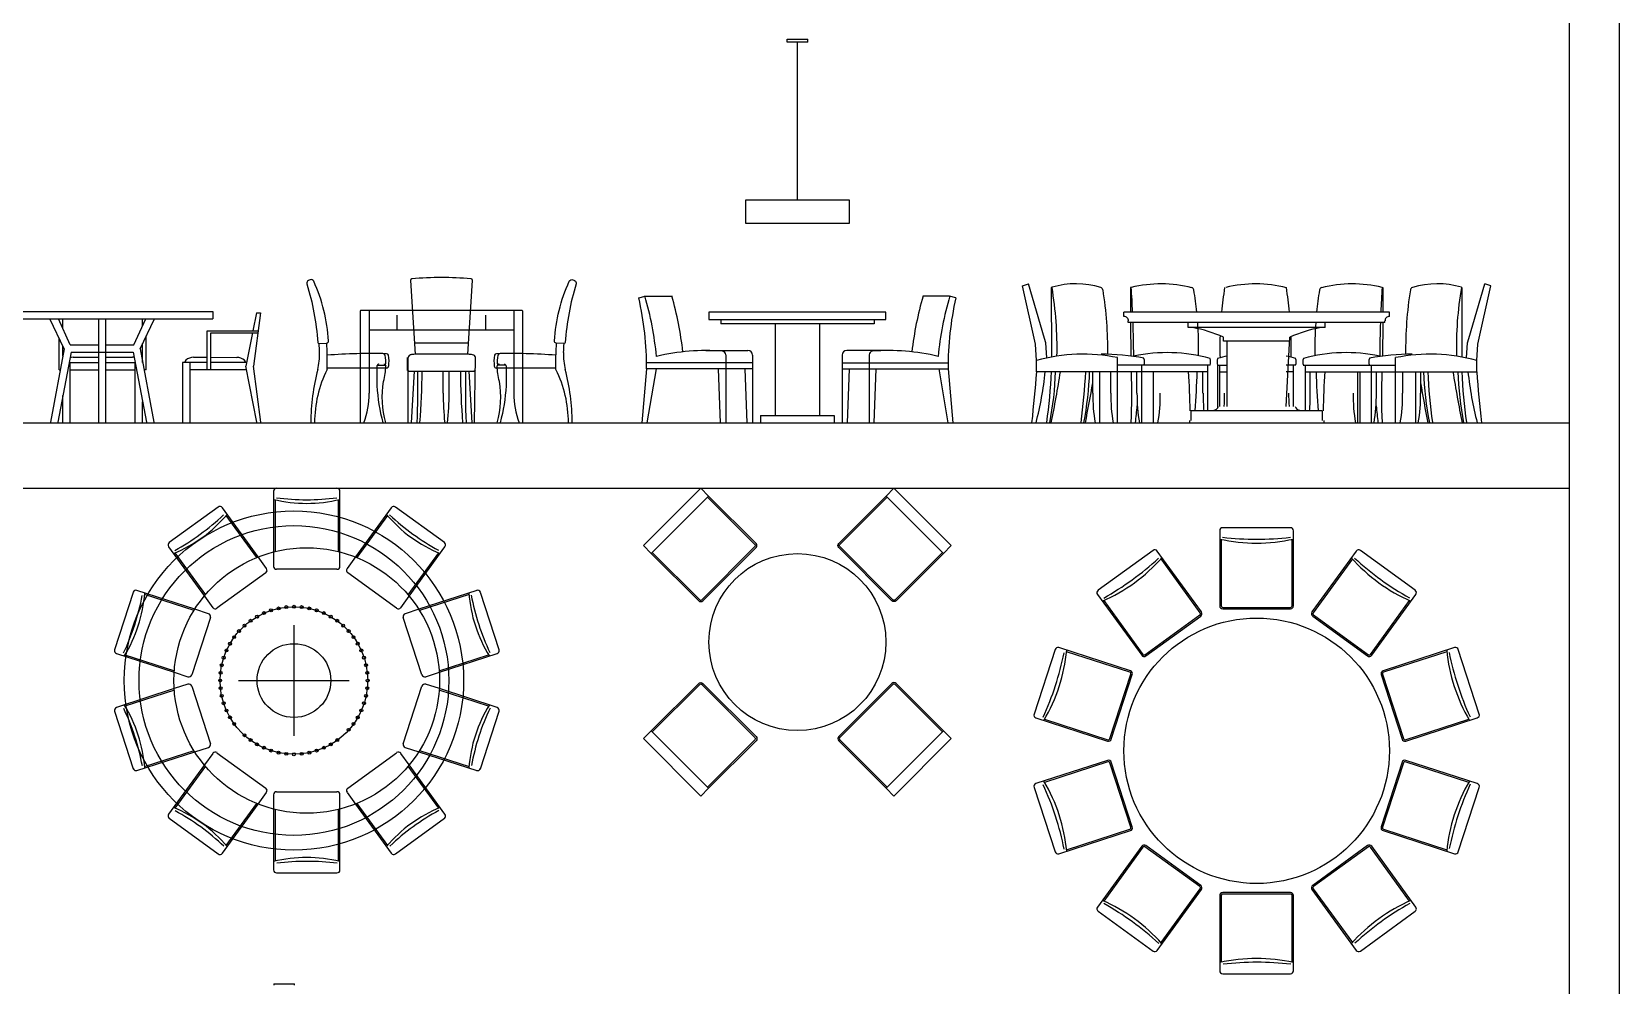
# Model space of a CAD drawing. Header units: inches. Extents: x 5.3 to 47.8, y 15.8 to 40.6.
# Drawn here: x 37.05 to 47.81, y 22.27 to 28.73 of the extents above; entities that cross this region are included whole.
import ezdxf

# ---------------------------------------------------------------- set-up
doc = ezdxf.new("R2010")
doc.units = ezdxf.units.IN
doc.header["$MEASUREMENT"] = 0
for name, color, linetype in [('02', 2, 'Continuous'), ('1', 1, 'Continuous'), ('4', 4, 'Continuous'), ('kadrbm', 4, 'Continuous')]:
    doc.layers.add(name, color=color, linetype=linetype)

# ---------------------------------------------------------------- blocks, each defined once
blk = doc.blocks.new('kadrbm')
at = {"layer": 'kadrbm', "color": 4}
blk.add_lwpolyline([(0, 0), (0, 24.797), (21, 24.797), (21, 0), (0, 0)], close=True, dxfattribs=at)
blk.add_lwpolyline([(20.663, 0.326), (20.663, 24.46), (0.337, 24.46), (0.337, 0.326), (20.663, 0.326)], dxfattribs=at)

msp = doc.modelspace()

# ---------------------------------------------------------------- linework, layer by layer
at = {"layer": '02'}
for p, q in [((38.311, 25.507), (37.979, 25.266)), ((39.844, 25.266), (39.512, 25.507)), ((38.581, 25.169), (38.339, 25.502)), ((39.484, 25.502), (39.242, 25.169)), ((37.975, 25.238), (38.217, 24.904)), ((39.606, 24.904), (39.848, 25.238)), ((37.735, 24.929), (37.608, 24.539)), ((38.152, 24.815), (37.76, 24.942)), ((40.063, 24.942), (39.671, 24.815)), ((40.215, 24.539), (40.088, 24.929)), ((37.621, 24.514), (38.013, 24.387)), ((39.81, 24.387), (40.202, 24.514)), ((38.013, 24.276), (37.621, 24.149)), ((40.202, 24.149), (39.81, 24.276)), ((37.608, 24.123), (37.735, 23.733)), ((40.088, 23.733), (40.215, 24.123)), ((37.76, 23.721), (38.152, 23.848)), ((39.671, 23.848), (40.063, 23.721)), ((38.217, 23.759), (37.975, 23.425)), ((39.848, 23.425), (39.606, 23.759)), ((38.339, 23.16), (38.581, 23.494)), ((38.686, 23.557), (38.686, 23.047)), ((39.136, 23.047), (39.136, 23.557)), ((39.242, 23.494), (39.484, 23.16)), ((37.979, 23.397), (38.311, 23.156)), ((39.512, 23.156), (39.844, 23.397)), ((38.706, 23.027), (39.116, 23.027))]:
    msp.add_line(p, q, dxfattribs=at)
for points in [[(41.635, 25.582), (41.582, 25.635), (41.193, 25.246), (41.246, 25.193)], [(42.838, 25.582), (42.891, 25.635), (43.28, 25.246), (43.227, 25.193)], [(41.635, 23.601), (41.582, 23.548), (41.193, 23.937), (41.246, 23.99)], [(42.838, 23.601), (42.891, 23.548), (43.28, 23.937), (43.227, 23.99)]]:
    msp.add_lwpolyline(points, close=True, dxfattribs=at)
for points in [[(41.246, 25.193), (41.568, 24.872, 0.414214), (41.596, 24.872), (41.957, 25.232, 0.414214), (41.957, 25.261), (41.635, 25.582)], [(43.227, 25.193), (42.906, 24.872, -0.414214), (42.877, 24.872), (42.517, 25.232, -0.414214), (42.517, 25.261), (42.838, 25.582)], [(41.246, 23.99), (41.568, 24.312, -0.414214), (41.596, 24.312), (41.957, 23.951, -0.414214), (41.957, 23.923), (41.635, 23.601)], [(43.227, 23.99), (42.906, 24.312, 0.414214), (42.877, 24.312), (42.517, 23.951, 0.414214), (42.517, 23.923), (42.838, 23.601)]]:
    msp.add_lwpolyline(points, format="xyb", dxfattribs=at)
for points in [[(45.6, 24.837), (45.6, 25.347, 0.414214), (45.58, 25.367), (45.12, 25.367, 0.414214), (45.1, 25.347), (45.1, 24.837, 0.414214), (45.12, 24.817), (45.58, 24.817, 0.414214)], [(44.976, 24.796), (44.676, 25.209, 0.414214), (44.648, 25.213), (44.276, 24.943, 0.414214), (44.271, 24.915), (44.571, 24.502, 0.414214), (44.599, 24.498), (44.971, 24.768, 0.414214)], [(46.13, 24.502), (46.429, 24.915, 0.414214), (46.425, 24.943), (46.053, 25.213, 0.414214), (46.025, 25.209), (45.725, 24.796, 0.414214), (45.73, 24.768), (46.102, 24.498, 0.414214)], [(44.494, 24.396), (44.009, 24.554, 0.414214), (43.984, 24.541), (43.841, 24.103, 0.414214), (43.854, 24.078), (44.339, 23.921, 0.414214), (44.365, 23.934), (44.507, 24.371, 0.414214)], [(46.361, 23.921), (46.846, 24.078, 0.414214), (46.859, 24.103), (46.717, 24.541, 0.414214), (46.692, 24.554), (46.207, 24.396, 0.414214), (46.194, 24.371), (46.336, 23.934, 0.414214)], [(44.339, 23.789), (43.854, 23.632, 0.414214), (43.841, 23.607), (43.984, 23.169, 0.414214), (44.009, 23.156), (44.494, 23.314, 0.414214), (44.507, 23.339), (44.365, 23.777, 0.414214)], [(46.207, 23.314), (46.692, 23.156, 0.414214), (46.717, 23.169), (46.859, 23.607, 0.414214), (46.846, 23.632), (46.361, 23.789, 0.414214), (46.336, 23.777), (46.194, 23.339, 0.414214)], [(44.571, 23.208), (44.271, 22.795, 0.414214), (44.276, 22.767), (44.648, 22.497, 0.414214), (44.676, 22.501), (44.976, 22.914, 0.414214), (44.971, 22.942), (44.599, 23.212, 0.414214)], [(45.725, 22.914), (46.025, 22.501, 0.414214), (46.053, 22.497), (46.425, 22.767, 0.414214), (46.429, 22.795), (46.13, 23.208, 0.414214), (46.102, 23.212), (45.73, 22.942, 0.414214)], [(45.1, 22.873), (45.1, 22.363, 0.414214), (45.12, 22.343), (45.58, 22.343, 0.414214), (45.6, 22.363), (45.6, 22.873, 0.414214), (45.58, 22.893), (45.12, 22.893, 0.414214)]]:
    msp.add_lwpolyline(points, format="xyb", close=True, dxfattribs=at)
for centre, radius in [((38.824, 24.331), 1.15), ((38.824, 24.331), 1.15), ((38.824, 24.331), 1.05), ((38.911, 24.331), 0.9), ((42.237, 24.592), 0.6), ((45.35, 23.855), 0.9), ((38.824, 24.331), 0.25)]:
    msp.add_circle(centre, radius, dxfattribs=at)
for centre, radius, start, end in [((38.706, 25.615), 0.02, 90, 180), ((39.116, 25.615), 0.02, 0, 90), ((38.323, 25.491), 0.02, 36, 126), ((38.911, 26.469), 0.937, 256.11, 283.89), ((39.5, 25.491), 0.02, 54, 144), ((37.655, 26.061), 0.937, 292.11, 319.89), ((40.168, 26.061), 0.937, 220.11, 247.89), ((45.35, 26.417), 1.154, 257.4874, 282.5126), ((45.349, 27.291), 2.002, 263.4152, 276.5848), ((37.991, 25.25), 0.02, 126, 216), ((39.832, 25.25), 0.02, 324, 54), ((43.844, 25.928), 1.154, 293.4874, 318.5126), ((43.33, 26.634), 2.002, 299.4152, 312.5848), ((46.856, 25.928), 1.154, 221.4874, 246.5126), ((47.369, 26.635), 2.002, 227.4152, 240.5848), ((36.878, 24.992), 0.937, 328.11, 355.89), ((37.754, 24.923), 0.02, 72, 162), ((40.945, 24.992), 0.937, 184.11, 211.89), ((40.069, 24.923), 0.02, 18, 108), ((37.627, 24.533), 0.02, 162, 252), ((40.196, 24.533), 0.02, 288, 18), ((42.914, 24.647), 1.154, 329.4874, 354.5126), ((47.787, 24.647), 1.154, 185.4874, 210.5126), ((42.082, 24.915), 2.002, 335.4152, 348.5848), ((48.617, 24.918), 2.002, 191.4152, 204.5848), ((37.627, 24.129), 0.02, 108, 198), ((36.878, 23.671), 0.937, 4.11, 31.89), ((40.945, 23.671), 0.937, 148.11, 175.89), ((40.196, 24.129), 0.02, 342, 72), ((37.754, 23.74), 0.02, 198, 288), ((40.069, 23.74), 0.02, 252, 342), ((42.083, 22.792), 2.002, 11.4152, 24.5848), ((42.914, 23.063), 1.154, 5.4874, 30.5126), ((47.787, 23.063), 1.154, 149.4874, 174.5126), ((48.618, 22.795), 2.002, 155.4152, 168.5848), ((37.655, 22.602), 0.937, 40.11, 67.89), ((40.168, 22.602), 0.937, 112.11, 139.89), ((37.991, 23.413), 0.02, 144, 234), ((39.832, 23.413), 0.02, 306, 36), ((38.323, 23.172), 0.02, 234, 324), ((39.5, 23.172), 0.02, 216, 306), ((38.911, 22.194), 0.937, 76.11, 103.89), ((38.706, 23.047), 0.02, 180, 270), ((39.116, 23.047), 0.02, 270, 0), ((43.844, 21.782), 1.154, 41.4874, 66.5126), ((43.332, 21.075), 2.002, 47.4152, 60.5848), ((46.856, 21.782), 1.154, 113.4874, 138.5126), ((47.371, 21.076), 2.002, 119.4152, 132.5848), ((45.35, 21.293), 1.154, 77.4874, 102.5126), ((45.352, 20.419), 2.002, 83.4152, 96.5848)]:
    msp.add_arc(centre, radius, start, end, dxfattribs=at)
at = {"layer": '1'}
for p, q in [((42.167, 28.659), (42.167, 28.679)), ((42.167, 28.679), (42.307, 28.679)), ((42.307, 28.659), (42.167, 28.659)), ((42.237, 27.589), (42.237, 28.659)), ((42.307, 28.659), (42.307, 28.679)), ((39.615, 27.043), (39.646, 26.543)), ((40.003, 26.543), (40.034, 27.043)), ((41.162, 26.926), (41.204, 26.938)), ((41.204, 26.938), (41.385, 26.938)), ((43.269, 26.938), (43.088, 26.938)), ((43.311, 26.926), (43.269, 26.938)), ((43.963, 26.996), (43.958, 26.996)), ((43.958, 26.996), (43.96, 26.524)), ((44.5, 26.996), (44.495, 26.996)), ((44.495, 26.996), (44.496, 26.829)), ((46.201, 26.996), (46.205, 26.996)), ((46.205, 26.996), (46.205, 26.829)), ((46.738, 26.996), (46.742, 26.996)), ((46.742, 26.996), (46.741, 26.524)), ((36.774, 26.833), (38.274, 26.833)), ((38.274, 26.833), (38.274, 26.783)), ((38.57, 26.823), (38.546, 26.703)), ((38.597, 26.823), (38.549, 26.463)), ((38.57, 26.823), (38.597, 26.823)), ((39.274, 26.837), (39.274, 26.079)), ((40.372, 26.839), (39.276, 26.839)), ((39.334, 26.839), (39.334, 26.279)), ((39.524, 26.709), (39.524, 26.809)), ((40.124, 26.709), (40.124, 26.809)), ((40.314, 26.839), (40.314, 26.279)), ((40.374, 26.837), (40.374, 26.079)), ((44.45, 26.799), (44.45, 26.829)), ((46.25, 26.829), (44.45, 26.829)), ((46.25, 26.799), (46.25, 26.829)), ((36.774, 26.783), (38.274, 26.783)), ((37.267, 26.579), (37.169, 26.783)), ((37.308, 26.608), (37.228, 26.783)), ((37.258, 26.717), (37.258, 26.783)), ((37.499, 26.783), (37.499, 26.083)), ((37.549, 26.083), (37.549, 26.783)), ((37.74, 26.608), (37.82, 26.783)), ((37.781, 26.579), (37.879, 26.783)), ((37.798, 26.735), (37.798, 26.783)), ((38.236, 26.703), (38.581, 26.703)), ((38.236, 26.438), (38.236, 26.703)), ((38.261, 26.688), (38.581, 26.688)), ((38.261, 26.438), (38.261, 26.688)), ((38.543, 26.688), (38.497, 26.463)), ((41.717, 26.779), (41.717, 26.749)), ((42.757, 26.749), (41.717, 26.749)), ((42.087, 26.749), (42.087, 26.129)), ((42.387, 26.749), (42.387, 26.129)), ((42.757, 26.779), (42.757, 26.749)), ((44.48, 26.759), (44.48, 26.769)), ((46.22, 26.759), (44.48, 26.759)), ((44.496, 26.759), (44.497, 26.53)), ((44.885, 26.724), (44.885, 26.759)), ((45.815, 26.724), (44.885, 26.724)), ((45.815, 26.724), (45.815, 26.759)), ((46.205, 26.759), (46.204, 26.53)), ((46.22, 26.759), (46.22, 26.769)), ((37.233, 26.438), (37.233, 26.65)), ((37.258, 26.531), (37.258, 26.598)), ((37.308, 26.608), (37.499, 26.608)), ((37.549, 26.608), (37.74, 26.608)), ((37.798, 26.488), (37.798, 26.615)), ((37.823, 26.438), (37.823, 26.667)), ((40.008, 26.619), (39.641, 26.619)), ((45.125, 26.631), (45.125, 26.659)), ((45.575, 26.631), (45.125, 26.631)), ((45.15, 26.189), (45.15, 26.631)), ((45.55, 26.189), (45.575, 26.659)), ((37.267, 26.579), (37.173, 26.083)), ((37.314, 26.558), (37.224, 26.083)), ((37.3, 26.488), (37.499, 26.488)), ((37.308, 26.083), (37.308, 26.488)), ((37.314, 26.558), (37.735, 26.558)), ((37.327, 26.523), (37.499, 26.523)), ((37.549, 26.523), (37.73, 26.523)), ((37.549, 26.488), (37.748, 26.488)), ((37.735, 26.558), (37.824, 26.083)), ((37.748, 26.083), (37.748, 26.488)), ((37.781, 26.579), (37.875, 26.083)), ((38.069, 26.488), (38.069, 26.083)), ((38.236, 26.488), (38.069, 26.488)), ((38.119, 26.488), (38.119, 26.083)), ((38.143, 26.523), (38.236, 26.523)), ((38.261, 26.523), (38.437, 26.522)), ((38.503, 26.488), (38.261, 26.488)), ((39.049, 26.439), (39.049, 26.539)), ((39.594, 26.434), (39.594, 26.52)), ((40.008, 26.543), (39.646, 26.543)), ((40.6, 26.439), (40.6, 26.539)), ((41.932, 26.484), (41.215, 26.484)), ((41.616, 26.568), (41.902, 26.568)), ((41.751, 26.539), (41.751, 26.079)), ((41.932, 26.538), (41.932, 26.079)), ((42.541, 26.538), (42.541, 26.079)), ((42.541, 26.484), (43.258, 26.484)), ((42.858, 26.568), (42.571, 26.568)), ((42.723, 26.539), (42.723, 26.079)), ((43.858, 26.425), (43.858, 26.5)), ((44.408, 26.079), (44.408, 26.52)), ((46.292, 26.079), (46.292, 26.52)), ((46.842, 26.425), (46.842, 26.5)), ((37.233, 26.438), (37.24, 26.438)), ((37.308, 26.438), (37.499, 26.438)), ((37.549, 26.438), (37.748, 26.438)), ((37.823, 26.438), (37.808, 26.438)), ((38.502, 26.438), (38.119, 26.438)), ((38.572, 26.083), (38.497, 26.463)), ((38.599, 26.083), (38.549, 26.463)), ((39.453, 26.449), (39.049, 26.449)), ((39.599, 26.429), (40.049, 26.429)), ((39.836, 26.279), (39.836, 26.429)), ((39.876, 26.279), (39.876, 26.429)), ((40.6, 26.449), (40.195, 26.449)), ((41.215, 26.444), (41.183, 26.079)), ((41.932, 26.444), (41.215, 26.444)), ((41.279, 26.444), (41.217, 26.079)), ((41.716, 26.079), (41.702, 26.444)), ((41.897, 26.079), (41.883, 26.444)), ((42.541, 26.444), (43.258, 26.444)), ((42.576, 26.079), (42.59, 26.444)), ((42.758, 26.079), (42.772, 26.444)), ((43.195, 26.444), (43.256, 26.079)), ((43.258, 26.444), (43.29, 26.079)), ((45.019, 26.425), (43.858, 26.425)), ((44.239, 26.279), (44.239, 26.425)), ((44.287, 26.079), (44.287, 26.425)), ((44.361, 26.279), (44.361, 26.425)), ((45.034, 26.469), (44.408, 26.469)), ((44.539, 26.279), (44.539, 26.425)), ((44.572, 26.079), (44.572, 26.469)), ((44.65, 26.079), (44.65, 26.425)), ((44.986, 26.279), (44.986, 26.425)), ((45.019, 26.159), (45.019, 26.469)), ((45.086, 26.18), (45.086, 26.469)), ((45.086, 26.469), (45.15, 26.469)), ((45.101, 26.189), (45.101, 26.469)), ((45.101, 26.425), (45.15, 26.425)), ((45.615, 26.469), (45.55, 26.469)), ((45.6, 26.425), (45.55, 26.425)), ((45.6, 26.189), (45.6, 26.469)), ((45.666, 26.469), (46.292, 26.469)), ((45.681, 26.159), (45.681, 26.469)), ((45.681, 26.425), (46.842, 26.425)), ((45.714, 26.279), (45.714, 26.425)), ((46.036, 26.079), (46.036, 26.425)), ((46.051, 26.079), (46.051, 26.425)), ((46.129, 26.079), (46.129, 26.469)), ((46.162, 26.279), (46.162, 26.425)), ((46.34, 26.279), (46.34, 26.425)), ((46.429, 26.079), (46.429, 26.425)), ((46.462, 26.279), (46.462, 26.425)), ((37.258, 26.083), (37.258, 26.263)), ((37.798, 26.083), (37.798, 26.22)), ((44.905, 26.159), (44.905, 26.094)), ((45.795, 26.159), (44.905, 26.159)), ((45.795, 26.159), (45.795, 26.094)), ((41.987, 26.129), (42.487, 26.129)), ((41.987, 26.129), (41.987, 26.079)), ((42.487, 26.129), (42.487, 26.079)), ((44.895, 26.094), (44.895, 26.079)), ((45.805, 26.094), (45.805, 26.079)), ((38.686, 25.615), (38.686, 25.105)), ((39.136, 25.105), (39.136, 25.615)), ((38.638, 25.09), (38.581, 25.169)), ((39.116, 25.085), (38.706, 25.085)), ((39.242, 25.169), (39.184, 25.09)), ((38.634, 25.062), (38.302, 24.821)), ((39.52, 24.821), (39.189, 25.062)), ((38.217, 24.904), (38.274, 24.825)), ((39.548, 24.825), (39.606, 24.904)), ((38.258, 24.759), (38.131, 24.369)), ((38.245, 24.784), (38.152, 24.815)), ((39.692, 24.369), (39.565, 24.759)), ((39.671, 24.815), (39.578, 24.784)), ((38.824, 24.706), (38.824, 23.956)), ((38.013, 24.387), (38.106, 24.357)), ((38.449, 24.331), (39.199, 24.331)), ((39.717, 24.357), (39.81, 24.387)), ((38.106, 24.306), (38.013, 24.276)), ((38.131, 24.293), (38.258, 23.903)), ((39.565, 23.903), (39.692, 24.293)), ((39.81, 24.276), (39.717, 24.306)), ((38.152, 23.848), (38.245, 23.878)), ((38.274, 23.837), (38.217, 23.759)), ((38.302, 23.842), (38.634, 23.601)), ((39.189, 23.601), (39.52, 23.842)), ((39.606, 23.759), (39.548, 23.837)), ((39.578, 23.878), (39.671, 23.848)), ((38.581, 23.494), (38.638, 23.573)), ((38.706, 23.577), (39.116, 23.577)), ((39.184, 23.573), (39.242, 23.494)), ((38.689, 22.275), (38.689, 22.265)), ((38.689, 22.275), (38.829, 22.275)), ((38.829, 22.265), (38.829, 22.275))]:
    msp.add_line(p, q, dxfattribs=at)
msp.add_lwpolyline([(42.587, 27.429), (41.887, 27.429), (41.887, 27.589), (42.587, 27.589)], close=True, dxfattribs=at)
for points in [[(38.912, 27.02, -0.054834), (38.986, 26.623, 0.282945), (38.994, 26.615), (39.046, 26.619, 0.414979), (39.058, 26.633, 0.094668), (38.958, 27.038, 0.376333), (38.934, 27.048, 0.046415), (38.922, 27.043, 0.358617)], [(40.737, 27.02, 0.054834), (40.663, 26.623, -0.282945), (40.654, 26.615), (40.602, 26.619, -0.414979), (40.591, 26.633, -0.094668), (40.691, 27.038, -0.376333), (40.715, 27.048, -0.046415), (40.727, 27.043, -0.358617)]]:
    msp.add_lwpolyline(points, format="xyb", close=True, dxfattribs=at)
for points in [[(43.858, 26.5), (43.851, 26.611), (43.764, 27.007), (43.804, 27.02)], [(43.912, 26.65), (43.804, 27.02)], [(46.788, 26.65), (46.897, 27.02)], [(46.842, 26.5), (46.849, 26.611), (46.937, 27.007), (46.897, 27.02)], [(42.837, 26.779), (42.837, 26.829), (41.637, 26.829), (41.637, 26.779), (42.837, 26.779)], [(39.334, 26.709), (40.314, 26.709)], [(43.927, 26.518), (43.921, 26.621), (43.912, 26.65)], [(46.773, 26.518), (46.78, 26.621), (46.788, 26.65)], [(39.599, 26.079), (39.599, 26.52)], [(40.049, 26.079), (40.054, 26.52)], [(39.39, 26.468), (39.444, 26.468)], [(39.639, 26.429), (39.619, 26.079)], [(40.009, 26.429), (40.029, 26.079)], [(40.259, 26.468), (40.205, 26.468)], [(38.696, 25.557), (38.696, 25.205)], [(39.126, 25.205), (39.126, 25.557)], [(38.572, 25.165), (38.365, 25.449)], [(39.458, 25.449), (39.251, 25.165)], [(38.017, 25.197), (38.224, 24.912)], [(39.599, 24.912), (39.806, 25.197)], [(38.147, 24.806), (37.812, 24.915)], [(40.011, 24.915), (39.676, 24.806)], [(37.679, 24.506), (38.014, 24.397)], [(39.809, 24.397), (40.144, 24.506)], [(38.014, 24.266), (37.679, 24.157)], [(40.144, 24.157), (39.809, 24.266)], [(37.812, 23.748), (38.147, 23.857)], [(39.676, 23.857), (40.011, 23.748)], [(38.224, 23.751), (38.017, 23.466)], [(39.806, 23.466), (39.599, 23.751)], [(38.365, 23.213), (38.572, 23.498)], [(39.251, 23.498), (39.458, 23.213)], [(38.696, 23.457), (38.696, 23.106)], [(39.126, 23.106), (39.126, 23.457)]]:
    msp.add_lwpolyline(points, dxfattribs=at)
for points in [[(39.398, 26.479), (39.398, 26.476, 0.414214), (39.39, 26.468), (39.387, 26.465)], [(39.436, 26.479), (39.436, 26.476, -0.414214), (39.444, 26.468), (39.447, 26.465)], [(40.213, 26.479), (40.213, 26.476, 0.414214), (40.205, 26.468), (40.202, 26.465)], [(40.251, 26.479), (40.251, 26.476, -0.414214), (40.259, 26.468), (40.262, 26.465)], [(39.387, 26.465), (39.387, 26.329, 0.053905), (39.427, 26.079)], [(39.447, 26.079, -0.110015), (39.432, 26.359, 0.067814), (39.447, 26.465)], [(39.662, 26.429, -0.013621), (39.657, 26.079)], [(39.678, 26.079, 0.022373), (39.693, 26.429, 0.021169)], [(39.97, 26.079, -0.022373), (39.956, 26.429, -0.021169)], [(39.987, 26.429, 0.013621), (39.991, 26.079)], [(40.202, 26.079, 0.110015), (40.217, 26.359, -0.067814), (40.202, 26.465)], [(40.262, 26.465), (40.262, 26.329, -0.053905), (40.222, 26.079)], [(41.253, 25.2), (41.575, 24.879, 0.414214), (41.589, 24.879), (41.949, 25.24, 0.414214), (41.949, 25.254), (41.628, 25.575)], [(43.22, 25.2), (42.899, 24.879, -0.414214), (42.884, 24.879), (42.524, 25.24, -0.414214), (42.524, 25.254), (42.845, 25.575)], [(45.11, 25.289), (45.11, 24.837, 0.414214), (45.12, 24.827), (45.58, 24.827, 0.414214), (45.59, 24.837), (45.59, 25.289)], [(44.314, 24.874), (44.579, 24.508, 0.414214), (44.593, 24.506), (44.965, 24.776, 0.414214), (44.967, 24.79), (44.702, 25.156)], [(45.999, 25.156), (45.733, 24.79, 0.414214), (45.735, 24.776), (46.108, 24.506, 0.414214), (46.122, 24.508), (46.387, 24.874)], [(43.913, 24.07), (44.342, 23.93, 0.414214), (44.355, 23.937), (44.497, 24.374, 0.414214), (44.491, 24.387), (44.061, 24.526)], [(46.639, 24.526), (46.21, 24.387, 0.414214), (46.203, 24.374), (46.346, 23.937, 0.414214), (46.358, 23.93), (46.788, 24.07)], [(41.253, 23.983), (41.575, 24.305, -0.414214), (41.589, 24.305), (41.949, 23.944, -0.414214), (41.949, 23.93), (41.628, 23.608)], [(43.22, 23.983), (42.899, 24.305, 0.414214), (42.884, 24.305), (42.524, 23.944, 0.414214), (42.524, 23.93), (42.845, 23.608)], [(44.061, 23.184), (44.491, 23.323, 0.414214), (44.497, 23.336), (44.355, 23.774, 0.414214), (44.342, 23.78), (43.913, 23.64)], [(46.788, 23.64), (46.358, 23.78, 0.414214), (46.346, 23.774), (46.203, 23.336, 0.414214), (46.21, 23.323), (46.639, 23.184)], [(44.702, 22.554), (44.967, 22.92, 0.414214), (44.965, 22.934), (44.593, 23.204, 0.414214), (44.579, 23.202), (44.314, 22.836)], [(46.387, 22.836), (46.122, 23.202, 0.414214), (46.108, 23.204), (45.735, 22.934, 0.414214), (45.733, 22.92), (45.999, 22.554)], [(45.59, 22.422), (45.59, 22.873, 0.414214), (45.58, 22.883), (45.12, 22.883, 0.414214), (45.11, 22.873), (45.11, 22.422)]]:
    msp.add_lwpolyline(points, format="xyb", dxfattribs=at)
for centre, radius in [((38.824, 24.331), 0.5), ((38.574, 24.764), 0.01), ((38.621, 24.788), 0.01), ((38.669, 24.807), 0.01), ((38.72, 24.82), 0.01), ((38.772, 24.829), 0.01), ((38.824, 24.831), 0.01), ((38.876, 24.829), 0.01), ((38.928, 24.82), 0.01), ((38.978, 24.807), 0.01), ((39.027, 24.788), 0.01), ((39.074, 24.764), 0.01), ((38.452, 24.666), 0.01), ((38.489, 24.703), 0.01), ((38.53, 24.736), 0.01), ((39.118, 24.736), 0.01), ((39.158, 24.703), 0.01), ((39.195, 24.666), 0.01), ((38.367, 24.535), 0.01), ((38.391, 24.581), 0.01), ((38.419, 24.625), 0.01), ((39.228, 24.625), 0.01), ((39.257, 24.581), 0.01), ((39.281, 24.535), 0.01), ((38.335, 24.435), 0.01), ((38.348, 24.486), 0.01), ((39.299, 24.486), 0.01), ((39.313, 24.435), 0.01), ((38.324, 24.331), 0.01), ((38.327, 24.384), 0.01), ((39.321, 24.384), 0.01), ((39.324, 24.331), 0.01), ((38.327, 24.279), 0.01), ((38.335, 24.227), 0.01), ((39.313, 24.227), 0.01), ((39.321, 24.279), 0.01), ((38.348, 24.177), 0.01), ((38.367, 24.128), 0.01), ((39.281, 24.128), 0.01), ((39.299, 24.177), 0.01), ((38.391, 24.081), 0.01), ((38.419, 24.037), 0.01), ((39.195, 23.997), 0.01), ((39.228, 24.037), 0.01), ((39.257, 24.081), 0.01), ((38.489, 23.96), 0.01), ((38.53, 23.927), 0.01), ((38.574, 23.898), 0.01), ((39.074, 23.898), 0.01), ((39.118, 23.927), 0.01), ((38.621, 23.875), 0.01), ((38.669, 23.856), 0.01), ((38.72, 23.842), 0.01), ((38.772, 23.834), 0.01), ((38.824, 23.831), 0.01), ((38.876, 23.834), 0.01), ((38.928, 23.842), 0.01), ((38.978, 23.856), 0.01), ((39.027, 23.875), 0.01)]:
    msp.add_circle(centre, radius, dxfattribs=at)
for centre, radius, start, end in [((39.625, 27.044), 0.01, 95.1702, 183.5003), ((39.824, 24.84), 2.223, 84.8298, 95.1702), ((40.024, 27.044), 0.01, 356.4997, 84.8298), ((44.126, 26.452), 0.569, 72.7361, 106.6545), ((44.702, 26.153), 0.867, 76.0362, 103.4721), ((45.343, 26.153), 0.867, 76.0362, 103.4721), ((45.999, 26.153), 0.867, 76.5279, 103.9638), ((46.575, 26.452), 0.569, 73.3455, 107.2639), ((39.106, 26.455), 2.109, 359.6988, 12.8909), ((39.011, 26.305), 2.282, 5.627, 16.1088), ((39.193, 26.305), 2.282, 6.4102, 16.1088), ((45.281, 26.305), 2.282, 163.8912, 173.5898), ((45.462, 26.305), 2.282, 163.8912, 174.373), ((45.367, 26.455), 2.109, 167.1091, 180.3012), ((41.493, 26.585), 2.504, 358.7544, 9.4595), ((44.288, 26.976), 0.02, 9.2119, 72.1175), ((41.837, 26.578), 2.504, 359.178, 9.2119), ((36.34, 26.474), 8.177, 2.4908, 3.6657), ((44.905, 26.976), 0.02, 9.2119, 72.1175), ((42.453, 26.578), 2.504, 5.7532, 9.2119), ((47.605, 26.594), 2.504, 170.7881, 174.6108), ((43.08, 26.594), 2.504, 5.3892, 9.2119), ((48.248, 26.578), 2.504, 170.7881, 174.2468), ((45.796, 26.976), 0.02, 107.8825, 170.7881), ((54.361, 26.474), 8.177, 176.3343, 177.5092), ((48.864, 26.578), 2.504, 170.7881, 180.822), ((46.412, 26.976), 0.02, 107.8825, 170.7881), ((49.208, 26.585), 2.504, 170.5405, 181.2456), ((39.276, 26.837), 0.002, 90, 180), ((40.372, 26.837), 0.002, 0, 90), ((44.454, 26.772), 0.0269, 352.9063, 97.0937), ((46.247, 26.772), 0.0269, 82.9063, 187.0937), ((36.34, 26.474), 8.177, 0.3984, 1.9999), ((44.769, 25.879), 0.857, 65.4366, 80.1663), ((42.453, 26.578), 2.504, 358.9833, 4.1453), ((45.932, 25.879), 0.857, 99.8337, 114.5634), ((48.248, 26.578), 2.504, 175.8547, 181.0167), ((54.361, 26.474), 8.177, 178.0001, 179.6016), ((37.213, 26.489), 1.786, 2.1194, 4.0566), ((37.749, 26.539), 1.3, 0, 3.5281), ((41.9, 26.539), 1.3, 176.4719, 180), ((42.435, 26.489), 1.786, 175.9434, 177.8806), ((47.605, 26.594), 2.504, 178.2762, 181.696), ((43.08, 26.594), 2.504, 358.3916, 1.5717), ((37.328, 26.444), 0.0788, 90.8328, 105.5791), ((37.729, 26.444), 0.0788, 80.8317, 89.1672), ((38.115, 26.483), 0.0312, 138.6613, 168.0793), ((38.144, 26.444), 0.0788, 90.8328, 131.5907), ((38.436, 26.443), 0.0788, 48.4093, 89.1672), ((38.465, 26.482), 0.0312, 11.9207, 41.3387), ((38.598, 26.54), 0.4, 345.4083, 2.1194), ((39.362, 22.235), 4.313, 88.8066, 94.1636), ((39.43, 26.534), 0.013, 12.2263, 88.8215), ((39.244, 26.494), 0.203, 352.2584, 12.2171), ((39.452, 26.534), 0.013, 12.2263, 88.8215), ((39.266, 26.494), 0.203, 350.8983, 12.2171), ((39.619, 26.52), 0.02, 94.7873, 180), ((39.824, 24.013), 2.536, 94.0424, 94.7873), ((39.824, 24.013), 2.536, 85.2127, 85.9576), ((40.034, 26.52), 0.02, 0, 85.2127), ((40.383, 26.494), 0.203, 167.7829, 189.1017), ((40.197, 26.534), 0.013, 91.1785, 167.7737), ((40.287, 22.235), 4.313, 85.8364, 91.1934), ((40.405, 26.494), 0.203, 167.7829, 187.7416), ((40.219, 26.534), 0.013, 91.1785, 167.7737), ((41.051, 26.54), 0.4, 177.8806, 194.5917), ((41.616, 25.142), 1.426, 85.4979, 103.5146), ((41.726, 26.539), 0.025, 0, 85.5956), ((41.902, 26.538), 0.03, 0, 90), ((42.571, 26.538), 0.03, 90, 180), ((42.748, 26.539), 0.025, 94.4044, 180), ((42.858, 25.142), 1.426, 76.4854, 94.5021), ((44.174, 25.393), 1.151, 78.2776, 105.9383), ((44.306, 25.077), 1.466, 78.97, 90.3995), ((44.744, 25.449), 1.105, 74.776, 101.8847), ((44.521, 26.492), 0.0694, 340.4739, 19.5261), ((44.969, 26.492), 0.0694, 340.4739, 19.5261), ((45.151, 26.492), 0.0694, 160.4739, 199.5261), ((45.376, 25.449), 1.105, 101.7804, 105.224), ((45.325, 25.449), 1.105, 74.776, 78.2196), ((45.549, 26.492), 0.0694, 340.4739, 19.5261), ((45.732, 26.492), 0.0694, 160.4739, 199.5261), ((45.957, 25.449), 1.105, 78.1153, 105.224), ((46.18, 26.492), 0.0694, 160.4739, 199.5261), ((46.395, 25.077), 1.466, 89.6005, 101.03), ((46.526, 25.393), 1.151, 74.0617, 101.7224), ((40.37, 26.079), 1.431, 165.4083, 180), ((39.769, 26.079), 0.805, 153.4303, 180), ((39.451, 26.464), 0.0149, 277.5893, 352.8874), ((39.604, 26.434), 0.005, 180, 270), ((40.044, 26.434), 0.005, 270, 0), ((40.049, 26.434), 0.005, 270, 0), ((40.197, 26.464), 0.0149, 187.1126, 262.4107), ((39.88, 26.079), 0.805, 0, 26.5697), ((39.279, 26.079), 1.431, 0, 14.5917), ((34.124, 27.149), 9.762, 353.7079, 355.7463), ((41.447, 26.692), 2.485, 345.7205, 353.8276), ((40.035, 26.613), 3.929, 352.1941, 357.26), ((41.813, 26.495), 2.175, 348.9637, 358.1399), ((35.81, 27.727), 8.313, 348.563, 350.9851), ((40.267, 26.613), 3.929, 352.1941, 357.26), ((42.044, 26.495), 2.175, 348.9637, 358.1399), ((40.608, 26.269), 3.896, 357.2103, 2.2977), ((40.999, 26.128), 3.9, 0.4623, 4.3718), ((36.876, 26.705), 8.076, 356.1257, 358.0139), ((53.824, 26.705), 8.076, 181.9861, 183.8743), ((49.701, 26.128), 3.9, 175.6282, 179.5377), ((50.092, 26.269), 3.896, 177.7023, 182.7897), ((48.656, 26.495), 2.175, 181.8601, 191.0363), ((50.434, 26.613), 3.929, 182.74, 187.8059), ((54.891, 27.727), 8.313, 189.0149, 191.437), ((48.888, 26.495), 2.175, 181.8601, 191.0363), ((50.665, 26.613), 3.929, 182.74, 187.8059), ((49.253, 26.692), 2.485, 186.1724, 194.2795), ((56.577, 27.149), 9.762, 184.2537, 186.2921), ((38.761, 26.276), 0.573, 339.8742, 0.2733), ((41.841, 26.279), 2.005, 180, 185.7248), ((37.871, 26.279), 2.005, 354.2752, 0), ((40.888, 26.276), 0.573, 179.7267, 200.1258), ((36.041, 27.727), 8.313, 348.563, 350.4569), ((45.35, 26.267), 1.111, 179.3941, 189.7519), ((45.472, 26.267), 1.111, 179.3941, 189.7519), ((45.65, 26.267), 1.111, 179.3941, 189.7519), ((43.586, 26.267), 1.111, 350.2481, 0.6059), ((46.098, 26.267), 1.111, 179.3941, 185.5895), ((44.022, 26.267), 1.111, 355.9627, 0.6059), ((46.678, 26.267), 1.111, 179.3941, 184.0373), ((44.603, 26.267), 1.111, 354.4105, 0.6059), ((47.115, 26.267), 1.111, 179.3941, 189.7519), ((45.051, 26.267), 1.111, 350.2481, 0.6059), ((45.229, 26.267), 1.111, 350.2481, 0.6059), ((45.351, 26.267), 1.111, 350.2481, 0.6059), ((54.659, 27.727), 8.313, 189.5431, 191.437), ((36.462, 26.999), 8.119, 353.4955, 354.3035), ((45.058, 26.199), 0.0343, 272.004, 342.6103), ((45.643, 26.199), 0.0343, 197.3897, 267.996), ((54.239, 26.999), 8.119, 185.6965, 186.5045), ((38.91, 27.148), 1.591, 262.6127, 277.3873), ((37.254, 26.61), 1.591, 298.6127, 313.3873), ((40.566, 26.611), 1.591, 226.6127, 241.3873), ((38.622, 25.078), 0.02, 306, 36), ((38.706, 25.105), 0.02, 180, 270), ((39.116, 25.105), 0.02, 270, 0), ((39.201, 25.078), 0.02, 144, 234), ((36.232, 25.2), 1.591, 334.6127, 349.3873), ((41.59, 25.203), 1.591, 190.6127, 205.3873), ((38.239, 24.765), 0.02, 342, 72), ((38.291, 24.837), 0.02, 216, 306), ((39.532, 24.837), 0.02, 234, 324), ((39.584, 24.765), 0.02, 108, 198), ((38.112, 24.376), 0.02, 252, 342), ((39.711, 24.376), 0.02, 198, 288), ((38.112, 24.287), 0.02, 18, 108), ((39.711, 24.287), 0.02, 72, 162), ((36.233, 23.459), 1.591, 10.6127, 25.3873), ((41.591, 23.462), 1.591, 154.6127, 169.3873), ((38.239, 23.897), 0.02, 288, 18), ((39.584, 23.897), 0.02, 162, 252), ((38.291, 23.826), 0.02, 54, 144), ((39.532, 23.826), 0.02, 36, 126), ((38.622, 23.585), 0.02, 324, 54), ((38.706, 23.557), 0.02, 90, 180), ((39.116, 23.557), 0.02, 0, 90), ((39.201, 23.585), 0.02, 126, 216), ((37.257, 22.051), 1.591, 46.6127, 61.3873), ((40.568, 22.053), 1.591, 118.6127, 133.3873), ((38.913, 21.514), 1.591, 82.6127, 97.3873)]:
    msp.add_arc(centre, radius, start, end, dxfattribs=at)
at = {"layer": '4'}
for p, q in [((27.145, 26.079), (47.471, 26.079)), ((27.145, 25.635), (47.471, 25.635))]:
    msp.add_line(p, q, dxfattribs=at)

# ---------------------------------------------------------------- block references
at = {"layer": 'kadrbm'}
msp.add_blockref('kadrbm', (26.808, 15.778), dxfattribs=at)

doc.saveas('drawing.dxf')
